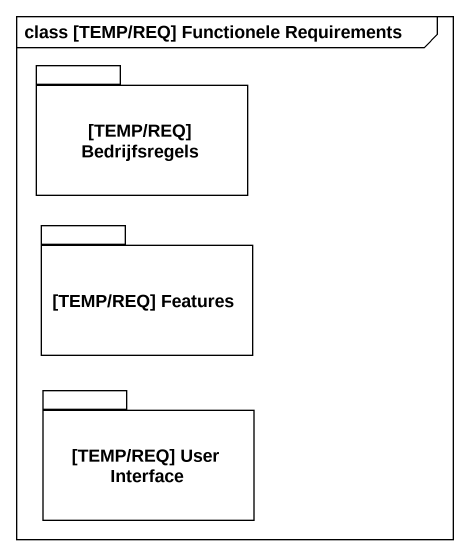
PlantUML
@startuml
mainframe class [TEMP/REQ] Functionele Requirements
package "[TEMP/REQ] Bedrijfsregels" as TEMP_REQ_Bedrijfsregels {
}
package "[TEMP/REQ] Features" as TEMP_REQ_Features {
}
package "[TEMP/REQ] User Interface" as TEMP_REQ_User_Interface {
}
@enduml
